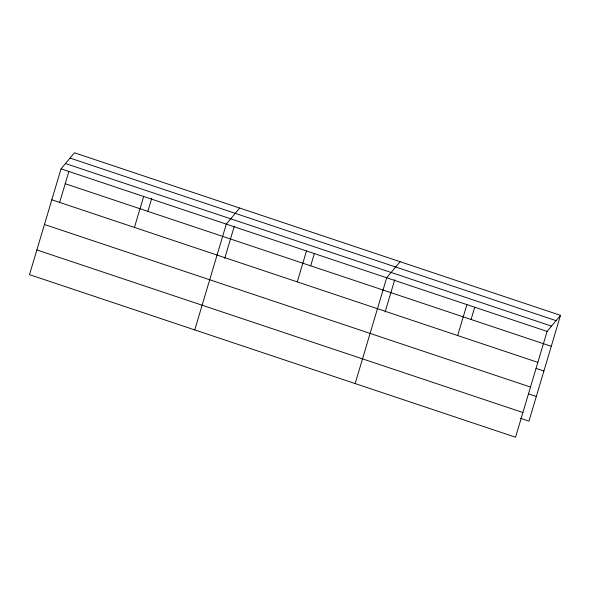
<?xml version="1.0" encoding="UTF-8"?>
<svg xmlns="http://www.w3.org/2000/svg" width="590" height="590" viewBox="0 0 590 590"><rect width="100%" height="100%" fill="white"/><g stroke="black" fill="none" stroke-linecap="round" stroke-linejoin="round"><path stroke-width="0.89" d="M61.043 168.851L29.5 274.645L515.542 437.22L547.085 331.418L560.5 315.355L74.458 152.781L61.043 168.851L547.085 331.418M59.708 202.252L68.816 171.69M134.446 227.43L143.665 196.485M147.861 211.36L151.704 198.469M194.752 329.921L226.294 224.119L239.71 208.056M224.702 258.413L234.333 226.11M297.264 281.887L306.49 250.949M310.687 265.825L314.271 253.789M355.151 383.566L386.686 277.772L400.108 261.709M385.093 312.058L394.725 279.756M457.663 335.54L466.889 304.595M471.078 319.47L474.662 307.442M560.5 315.355L528.957 421.149L520.24 418.236M70.026 158.083L556.075 320.658M65.468 163.548L551.51 326.115M65.232 183.726L551.274 346.3M51.817 199.789L537.859 362.363M536.067 368.374L543.914 370.999M44.449 224.495L530.499 387.062M528.478 393.825L536.325 396.45M36.868 249.946L522.91 412.513"/></g></svg>
